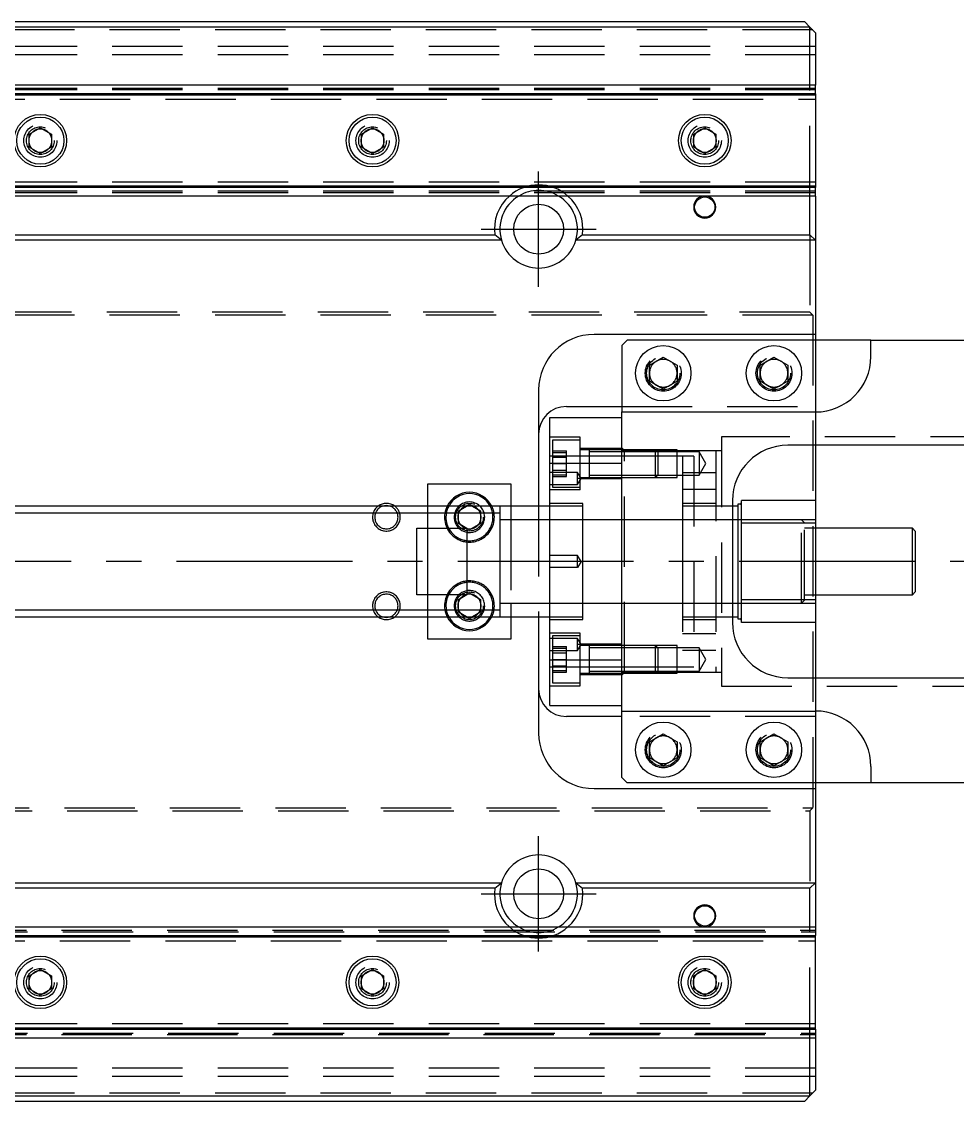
# Model space of a CAD drawing. Extents: x -13 to 750, y -368 to 120.
# Drawn here: x 316.6 to 485.6, y -97.5 to 97.5 of the extents above; entities that cross this region are included whole.
import ezdxf

# ---------------------------------------------------------------- set-up
doc = ezdxf.new("R2010")
doc.units = 0
doc.linetypes.add('CENTER', pattern=[50.8, 31.75, -6.35, 6.35, -6.35])
doc.linetypes.add('DASHED', pattern=[19.05, 12.7, -6.35])
doc.layers.get('0').update_dxf_attribs({"linetype": 'CONTINUOUS'})
doc.layers.add('CENTER', color=1, linetype='CENTER')

msp = doc.modelspace()

# ---------------------------------------------------------------- linework, layer by layer
at = {"color": 7, "linetype": 'CONTINUOUS'}
for p, q in [((305, 97.5), (458, 97.5)), ((459, 96.5), (458, 97.5)), ((459, 96.5), (305, 96.5)), ((460, 95.5), (459, 96.5)), ((459, 86), (459, 96.5)), ((460, 95.5), (460, 86)), ((460, 86), (305, 86)), ((460, 84.48), (460, 86)), ((460, 84.48), (312.27, 84.48)), ((460, 84.2), (312.95, 84.2)), ((460, 84.48), (460, 84.2)), ((460, 84.2), (460, 67.8)), ((318, 77.15), (320, 78.31)), ((320, 78.31), (322, 77.15)), ((378, 77.15), (380, 78.31)), ((380, 78.31), (382, 77.15)), ((438, 77.15), (440, 78.31)), ((440, 78.31), (442, 77.15)), ((318, 74.85), (318, 77.15)), ((322, 77.15), (322, 74.85)), ((378, 74.85), (378, 77.15)), ((382, 77.15), (382, 74.85)), ((438, 74.85), (438, 77.15)), ((442, 77.15), (442, 74.85)), ((320, 73.69), (318, 74.85)), ((322, 74.85), (320, 73.69)), ((380, 73.69), (378, 74.85)), ((382, 74.85), (380, 73.69)), ((440, 73.69), (438, 74.85)), ((442, 74.85), (440, 73.69)), ((460, 67.8), (305, 67.8)), ((460, 67.52), (305, 67.52)), ((460, 67.8), (460, 67.52)), ((460, 66), (460, 67.52)), ((460, 66), (305, 66)), ((459, 59), (459, 66)), ((460, 66), (460, 58)), ((305, 59), (402.06, 59)), ((403.29, 58), (402.06, 59)), ((417.94, 59), (416.71, 58)), ((417.94, 59), (459, 59)), ((459, 59), (460, 58)), ((403.29, 58), (305, 58)), ((460, 58), (416.71, 58)), ((460, 58), (460, 41)), ((460, 41), (420, 41)), ((460, 41), (460, 40)), ((426, 40), (425, 39)), ((425, 39), (425, 27)), ((470, 40), (426, 40)), ((470, 40), (503.5, 40)), ((470, 37), (470, 40)), ((430, 35.44), (432.5, 36.89)), ((430, 32.56), (430, 35.44)), ((432.5, 36.89), (435, 35.44)), ((435, 35.44), (435, 32.56)), ((450, 35.44), (452.5, 36.89)), ((450, 32.56), (450, 35.44)), ((452.5, 36.89), (455, 35.44)), ((455, 35.44), (455, 32.56)), ((432.5, 31.11), (430, 32.56)), ((435, 32.56), (432.5, 31.11)), ((452.5, 31.11), (450, 32.56)), ((455, 32.56), (452.5, 31.11)), ((410, 31), (410, 10)), ((415, 28), (425, 28)), ((412, 26), (425, 26)), ((412, 17.78), (412, 26)), ((425, 27), (460, 27)), ((425, 17.78), (425, 27)), ((495.5, 21), (455, 21)), ((460, 21), (460, 11)), ((412, 17.78), (425, 17.78)), ((412, -17.78), (412, 17.78)), ((425, -17.78), (425, 17.78)), ((425, -17.78), (425, 17.78)), ((390, 14), (405, 14)), ((390, 10), (390, 14)), ((405, 14), (405, 10)), ((403, 10), (305, 10)), ((396.96, 10), (397.5, 10.31)), ((397.5, 10.31), (398.04, 10)), ((412, 10), (403, 10)), ((403, 10), (403, -10)), ((403, 10), (403, -10)), ((445, 11), (445, -11)), ((446, 10), (445, 10)), ((446.31, 10.38), (446, 10.38)), ((446, 10.38), (446, 0)), ((446.63, 6.93), (446.63, 11)), ((460, 11), (446.63, 11)), ((460, 11), (460, 6.93)), ((388, -6), (388, 6)), ((388, 6), (397, 6)), ((397, 6), (397, -6)), ((446.63, -6.93), (446.63, 6.93)), ((460, 6.93), (446.63, 6.93)), ((460, 6.93), (460, -6.93)), ((477.5, 6), (460, 6)), ((478, 5.5), (477.5, 6)), ((477.5, -6), (477.5, 6)), ((478, 5.5), (478, -5.5)), ((446, 0), (446, -10.38)), ((477.5, -6), (478, -5.5)), ((397, -6), (388, -6)), ((446.63, -11), (446.63, -6.93)), ((460, -6.93), (446.63, -6.93)), ((460, -6), (477.5, -6)), ((460, -6.93), (460, -11)), ((305, -10), (403, -10)), ((390, -14), (390, -10)), ((397.5, -10.31), (396.96, -10)), ((398.04, -10), (397.5, -10.31)), ((403, -10), (412, -10)), ((405, -10), (405, -14)), ((410, -10), (410, -31)), ((445, -10), (446, -10)), ((446, -10.38), (446.31, -10.38)), ((460, -11), (446.63, -11)), ((460, -11), (460, -21)), ((405, -14), (390, -14)), ((412, -26), (412, -17.78)), ((412, -17.78), (425, -17.78)), ((425, -27), (425, -17.78)), ((455, -21), (495.5, -21)), ((412, -26), (425, -26)), ((425, -39), (425, -27)), ((425, -27), (460, -27)), ((425, -28), (415, -28)), ((430, -32.56), (432.5, -31.11)), ((432.5, -31.11), (435, -32.56)), ((450, -32.56), (452.5, -31.11)), ((452.5, -31.11), (455, -32.56)), ((430, -35.44), (430, -32.56)), ((435, -32.56), (435, -35.44)), ((450, -35.44), (450, -32.56)), ((455, -32.56), (455, -35.44)), ((432.5, -36.89), (430, -35.44)), ((435, -35.44), (432.5, -36.89)), ((452.5, -36.89), (450, -35.44)), ((455, -35.44), (452.5, -36.89)), ((470, -37), (470, -40)), ((425, -39), (426, -40)), ((470, -40), (426, -40)), ((460, -40), (460, -41)), ((503.5, -40), (470, -40)), ((420, -41), (460, -41)), ((460, -41), (460, -58)), ((305, -58), (403.29, -58)), ((402.06, -59), (403.29, -58)), ((416.71, -58), (460, -58)), ((416.71, -58), (417.94, -59)), ((460, -58), (459, -59)), ((460, -58), (460, -66)), ((402.06, -59), (305, -59)), ((459, -59), (417.94, -59)), ((459, -66), (459, -59)), ((305, -66), (460, -66)), ((460, -66), (460, -67.52)), ((305, -67.52), (460, -67.52)), ((305, -67.8), (460, -67.8)), ((460, -67.8), (460, -67.52)), ((460, -84.2), (460, -67.8)), ((318, -74.85), (320, -73.69)), ((320, -73.69), (322, -74.85)), ((378, -74.85), (380, -73.69)), ((380, -73.69), (382, -74.85)), ((438, -74.85), (440, -73.69)), ((440, -73.69), (442, -74.85)), ((318, -77.15), (318, -74.85)), ((322, -74.85), (322, -77.15)), ((378, -77.15), (378, -74.85)), ((382, -74.85), (382, -77.15)), ((438, -77.15), (438, -74.85)), ((442, -74.85), (442, -77.15)), ((320, -78.31), (318, -77.15)), ((322, -77.15), (320, -78.31)), ((380, -78.31), (378, -77.15)), ((382, -77.15), (380, -78.31)), ((440, -78.31), (438, -77.15)), ((442, -77.15), (440, -78.31)), ((312.27, -84.48), (460, -84.48)), ((312.95, -84.2), (460, -84.2)), ((460, -84.48), (460, -84.2)), ((460, -84.48), (460, -86)), ((305, -86), (460, -86)), ((459, -96.5), (459, -86)), ((460, -86), (460, -95.5)), ((459, -96.5), (460, -95.5)), ((305, -96.5), (459, -96.5)), ((458, -97.5), (305, -97.5)), ((458, -97.5), (459, -96.5))]:
    msp.add_line(p, q, dxfattribs=at)
at = {"color": 3, "linetype": 'DASHED'}
for p, q in [((459.5, 96), (294.8, 96)), ((460, 93), (0, 93)), ((460, 91.5), (0, 91.5)), ((459, 66), (459, 86)), ((460, 85.4), (0, 85.4)), ((460, 84.42), (304.5, 84.42)), ((460, 85.15), (305, 85.15)), ((304.5, 83.5), (460, 83.5)), ((317.5, 76), (317.53, 76.41)), ((377.5, 76), (377.53, 76.41)), ((437.5, 76), (437.53, 76.37)), ((460, 68.5), (304.5, 68.5)), ((460, 66.6), (0, 66.6)), ((460, 67.58), (304.5, 67.58)), ((460, 66.85), (305, 66.85)), ((459, 59), (459, 45)), ((459, 45), (1, 45)), ((459.5, 44.5), (459, 45)), ((459.5, 44.5), (0.5, 44.5)), ((459.5, 44.5), (459.5, -44.5)), ((460, 40), (460, 28)), ((429.5, 34), (429.52, 34.35)), ((449.5, 34), (449.52, 34.35)), ((425, 28), (460, 28)), ((460, 28), (460, 27)), ((425, 17.78), (425, 26)), ((460, 27), (460, 21)), ((417.5, 22.43), (412, 22.43)), ((417.5, 21.93), (412.5, 21.93)), ((412.5, 21.93), (412.5, 17.68)), ((417.5, 12.93), (417.5, 22.43)), ((512.5, 22.5), (443, 22.5)), ((443, 22.5), (443, -22.5)), ((412.5, 19.99), (415, 19.99)), ((412.5, 19.68), (415, 19.68)), ((415, 18.83), (415, 19.99)), ((425, 20.43), (417.5, 20.43)), ((419.1, 20.18), (417.5, 20.18)), ((425, 20.18), (419.09, 20.18)), ((419.1, 20.18), (419.1, 17.83)), ((419.1, 20.18), (419.1, 15.18)), ((425, 19.78), (419.1, 19.78)), ((425.5, 20), (425, 20.5)), ((431.1, 20.18), (425, 20.18)), ((431.1, 20.18), (425, 20.18)), ((425.5, 20), (425, 20)), ((431.5, 19.78), (425, 19.78)), ((431.28, 20), (425.5, 20)), ((425.5, -20), (425.5, 20)), ((431.5, 19.78), (431.1, 20.18)), ((435, 20.18), (431.1, 20.18)), ((431.1, 17.68), (431.1, 20.18)), ((442, 20), (431.28, 20)), ((435, 19.78), (431.5, 19.78)), ((431.5, 19.78), (431.5, 17.68)), ((435, 15.18), (435, 20.18)), ((439, 19.78), (435, 19.78)), ((440.21, 17.68), (439, 19.78)), ((439, 19.78), (439, 17.68)), ((443, 20), (442, 20)), ((442, 20), (442, 0)), ((412.5, 19), (412, 19)), ((425, 19), (412.5, 19)), ((412.5, 18.83), (415, 18.83)), ((412.5, 17.68), (415, 17.68)), ((412.5, 17.68), (412.5, 13.43)), ((415, 16.52), (415, 18.83)), ((419.1, 17.83), (419.1, 17.55)), ((436, 19), (425, 19)), ((431.1, 15.18), (431.1, 17.68)), ((431.5, 17.68), (431.5, 15.58)), ((438, 19), (436, 19)), ((436, 19), (436, 0)), ((438, 19), (438, 0)), ((439, 15.58), (440.21, 17.68)), ((439, 17.68), (439, 15.58)), ((417, 16.1), (412, 16.1)), ((412.5, 16.52), (415, 16.52)), ((412.5, 15.68), (415, 15.68)), ((415, 15.37), (415, 16.52)), ((417.66, 15), (417, 16.1)), ((417, 15), (417, 16.1)), ((419.1, 17.55), (419.1, 15.91)), ((419.1, 15.91), (419.1, 15.18)), ((438, 16), (436, 16)), ((442, 16), (438, 16)), ((412, 13.9), (417, 13.9)), ((412.5, 15.37), (415, 15.37)), ((417, 13.9), (417.66, 15)), ((417.66, 15), (417, 15)), ((417, 13.9), (417, 15)), ((417.5, 15.18), (419.1, 15.18)), ((425, 14.93), (417.5, 14.93)), ((419.09, 15.18), (425, 15.18)), ((419.1, 15.58), (425, 15.58)), ((425, 15.58), (431.5, 15.58)), ((425, 15.18), (431.1, 15.18)), ((425, 15.18), (431.1, 15.18)), ((431.1, 15.18), (431.5, 15.58)), ((431.1, 15.18), (435, 15.18)), ((431.5, 15.58), (435, 15.58)), ((435, 15.58), (439, 15.58)), ((417.5, 12.93), (412, 12.93)), ((412.5, 13.43), (417.5, 13.43)), ((442, 13), (436, 13)), ((390, 5), (390, 10)), ((395.5, 9.15), (396.96, 10)), ((398.04, 10), (399.5, 9.15)), ((405, 10), (405, 7.5)), ((410, 10), (410, -10)), ((418, 10.5), (412, 10.5)), ((418, 10), (412, 10)), ((418, 0), (418, 10.5)), ((442, 10.5), (436, 10.5)), ((442, 10), (436, 10)), ((436, 10), (436, 0)), ((445, 10), (442, 10)), ((395, 8), (395.01, 8.25)), ((395.5, 6.85), (395.5, 9.15)), ((399.5, 9.15), (399.5, 6.85)), ((397, 5.98), (395.5, 6.85)), ((397.5, 5.69), (397, 5.98)), ((399.5, 6.85), (397.5, 5.69)), ((412, 7.5), (403, 7.5)), ((405, 7.5), (405, -7.5)), ((418, 7.5), (412, 7.5)), ((425, 7.5), (418, 7.5)), ((436, 7.5), (425, 7.5)), ((442, 7.5), (436, 7.5)), ((445, 7.5), (442, 7.5)), ((446, 7.5), (445, 7.5)), ((446.63, 7.5), (446, 7.5)), ((457.5, 7.5), (446.63, 7.5)), ((458, 7), (457.5, 7.5)), ((457.5, -7.5), (457.5, 7.5)), ((460, 7.5), (457.5, 7.5)), ((458, -7), (458, 7)), ((460, 6), (458, 6)), ((390, -5), (390, 5)), ((417, 1.1), (412, 1.1)), ((417.66, 0), (417, 1.1)), ((417, -1.1), (417, 1.1)), ((418, -10.5), (418, 0)), ((436, 0), (436, -19)), ((436, 0), (436, -10)), ((438, 0), (438, -19)), ((442, 0), (442, -20)), ((417, -1.1), (412, -1.1)), ((417.66, 0), (417, -1.1)), ((390, -10), (390, -5)), ((397, -5.98), (397.5, -5.69)), ((397.5, -5.69), (399.5, -6.85)), ((395, -8), (395.01, -7.75)), ((395.5, -6.85), (397, -5.98)), ((395.5, -9.15), (395.5, -6.85)), ((399.5, -6.85), (399.5, -9.15)), ((403, -7.5), (412, -7.5)), ((405, -7.5), (405, -10)), ((412, -7.5), (418, -7.5)), ((418, -7.5), (425, -7.5)), ((425, -7.5), (436, -7.5)), ((436, -7.5), (442, -7.5)), ((442, -7.5), (445, -7.5)), ((445, -7.5), (446, -7.5)), ((446, -7.5), (446.63, -7.5)), ((446.63, -7.5), (457.5, -7.5)), ((457.5, -7.5), (458, -7)), ((457.5, -7.5), (460, -7.5)), ((458, -6), (460, -6)), ((396.96, -10), (395.5, -9.15)), ((399.5, -9.15), (398.04, -10)), ((412, -10), (418, -10)), ((412, -10.5), (418, -10.5)), ((436, -10), (442, -10)), ((436, -10.5), (442, -10.5)), ((442, -10), (445, -10)), ((417.5, -12.93), (412, -12.93)), ((417.5, -13.43), (412.5, -13.43)), ((412.5, -13.43), (412.5, -21.93)), ((417.5, -17.68), (417.5, -12.93)), ((436, -13), (442, -13)), ((417, -13.9), (412, -13.9)), ((412.5, -15.37), (415, -15.37)), ((415, -15.68), (415, -15.37)), ((417.66, -15), (417, -13.9)), ((417, -15), (417, -13.9)), ((417, -16.1), (417.66, -15)), ((417.66, -15), (417, -15)), ((417, -16.1), (417, -15)), ((425, -14.93), (417.5, -14.93)), ((419.1, -15.18), (417.5, -15.18)), ((425, -15.18), (419.09, -15.18)), ((419.1, -15.18), (419.1, -20.18)), ((425, -15.58), (419.1, -15.58)), ((431.1, -15.18), (425, -15.18)), ((431.1, -15.18), (425, -15.18)), ((431.5, -15.58), (425, -15.58)), ((431.5, -15.58), (431.1, -15.18)), ((435, -15.18), (431.1, -15.18)), ((431.1, -20.18), (431.1, -15.18)), ((435, -15.58), (431.5, -15.58)), ((431.5, -15.58), (431.5, -19.78)), ((435, -20.18), (435, -15.18)), ((439, -15.58), (435, -15.58)), ((440.21, -17.68), (439, -15.58)), ((439, -15.58), (439, -19.78)), ((412, -16.1), (417, -16.1)), ((412.5, -15.68), (415, -15.68)), ((412.5, -16.52), (415, -16.52)), ((415, -17.68), (415, -15.68)), ((436, -16), (438, -16)), ((438, -16), (442, -16)), ((412, -19), (412.5, -19)), ((412.5, -17.68), (415, -17.68)), ((412.5, -18.83), (415, -18.83)), ((412.5, -19), (425, -19)), ((415, -19.68), (415, -17.68)), ((417.5, -22.43), (417.5, -17.68)), ((425, -26), (425, -17.78)), ((425, -19), (436, -19)), ((436, -19), (438, -19)), ((439, -19.78), (440.21, -17.68)), ((412.5, -19.68), (415, -19.68)), ((412.5, -19.99), (415, -19.99)), ((415, -19.99), (415, -19.68)), ((417.5, -20.18), (419.1, -20.18)), ((417.5, -20.43), (425, -20.43)), ((419.09, -20.18), (425, -20.18)), ((419.1, -19.78), (425, -19.78)), ((425, -19.78), (431.5, -19.78)), ((425, -20), (425.5, -20)), ((425, -20.5), (425.5, -20)), ((425, -20.18), (431.1, -20.18)), ((425, -20.18), (431.1, -20.18)), ((425.5, -20), (431.28, -20)), ((431.1, -20.18), (431.5, -19.78)), ((431.1, -20.18), (435, -20.18)), ((431.28, -20), (442, -20)), ((431.5, -19.78), (435, -19.78)), ((435, -19.78), (439, -19.78)), ((442, -20), (443, -20)), ((460, -21), (460, -27)), ((412, -22.43), (417.5, -22.43)), ((412.5, -21.93), (417.5, -21.93)), ((443, -22.5), (512.5, -22.5)), ((460, -27), (460, -28)), ((460, -28), (425, -28)), ((460, -28), (460, -40)), ((429.5, -34), (429.52, -33.65)), ((449.5, -34), (449.52, -33.65)), ((0.5, -44.5), (459.5, -44.5)), ((459, -45), (459.5, -44.5)), ((1, -45), (459, -45)), ((459, -45), (459, -59)), ((459, -86), (459, -66)), ((0, -66.6), (460, -66.6)), ((304.5, -67.58), (460, -67.58)), ((305, -66.85), (460, -66.85)), ((304.5, -68.5), (460, -68.5)), ((317.5, -76), (317.53, -75.59)), ((377.5, -76), (377.53, -75.59)), ((437.5, -76), (437.53, -75.59)), ((460, -83.5), (304.5, -83.5)), ((0, -85.4), (460, -85.4)), ((304.5, -84.42), (460, -84.42)), ((305, -85.15), (460, -85.15)), ((460, -91.5), (0, -91.5)), ((460, -93), (0, -93)), ((459.5, -96), (294.8, -96))]:
    msp.add_line(p, q, dxfattribs=at)
at = {"color": 3, "linetype": 'CONTINUOUS'}
for p, q in [((403, 8.75), (305, 8.75)), ((305, -8.75), (403, -8.75))]:
    msp.add_line(p, q, dxfattribs=at)
at = {"color": 7, "linetype": 'CONTINUOUS'}
for centre, radius in [((320, 76), 4.75), ((320, 76), 4.25), ((380, 76), 4.75), ((380, 76), 4.25), ((440, 76), 4.75), ((440, 76), 4.25), ((410, 60), 4.5), ((432.5, 34), 5), ((452.5, 34), 5), ((432.5, -34), 5), ((452.5, -34), 5), ((410, -60), 4.5), ((320, -76), 4.75), ((320, -76), 4.25), ((380, -76), 4.75), ((380, -76), 4.25), ((440, -76), 4.75), ((440, -76), 4.25)]:
    msp.add_circle(centre, radius, dxfattribs=at)
at = {"color": 3, "linetype": 'DASHED'}
for centre, radius in [((320, 76), 3), ((320, 76), 2.5), ((380, 76), 3), ((380, 76), 2.5), ((440, 76), 3), ((440, 76), 2.5), ((432.5, 34), 3.25), ((452.5, 34), 3.25), ((432.5, 34), 3), ((452.5, 34), 3), ((397.5, 8), 2.5), ((397.5, -8), 2.5), ((432.5, -34), 3.25), ((432.5, -34), 3), ((452.5, -34), 3.25), ((452.5, -34), 3), ((320, -76), 3), ((320, -76), 2.5), ((380, -76), 3), ((380, -76), 2.5), ((440, -76), 3), ((440, -76), 2.5)]:
    msp.add_circle(centre, radius, dxfattribs=at)
at = {"color": 3, "linetype": 'CONTINUOUS'}
for centre in [(440, 64), (440, -64)]:
    msp.add_circle(centre, 1.83, dxfattribs=at)
at = {"color": 3, "linetype": 'DASHED'}
for centre, radius, start, end in [((320, 76), 2.1, 102.2472, 137.7528), ((320, 76), 2.1, 77.7528, 102.2472), ((320, 76), 2.1, 42.2472, 77.7528), ((380, 76), 2.1, 102.2472, 137.7528), ((380, 76), 2.1, 77.7528, 102.2472), ((380, 76), 2.1, 42.2472, 77.7528), ((440, 76), 2.1, 102.2472, 137.7528), ((440, 76), 2.1, 77.7528, 102.2472), ((440, 76), 2.1, 42.2472, 77.7528), ((320, 76), 2.1, 162.2472, 180), ((320, 76), 2.1, 137.7528, 162.2472), ((320, 76), 2.1, 17.7528, 42.2472), ((320, 76), 2.1, 342.2472, 17.7528), ((380, 76), 2.1, 162.2472, 180), ((380, 76), 2.1, 137.7528, 162.2472), ((380, 76), 2.1, 17.7528, 42.2472), ((380, 76), 2.1, 342.2472, 17.7528), ((440, 76), 2.1, 162.2472, 180), ((440, 76), 2.1, 137.7528, 162.2472), ((440, 76), 2.1, 17.7528, 42.2472), ((440, 76), 2.1, 342.2472, 17.7528), ((320, 76), 2.1, 180, 197.7528), ((320, 76), 2.1, 197.7528, 222.2472), ((320, 76), 2.1, 222.2472, 257.7528), ((320, 76), 2.1, 282.2472, 317.7528), ((320, 76), 2.1, 317.7528, 342.2472), ((380, 76), 2.1, 180, 197.7528), ((380, 76), 2.1, 197.7528, 222.2472), ((380, 76), 2.1, 222.2472, 257.7528), ((380, 76), 2.1, 282.2472, 317.7528), ((380, 76), 2.1, 317.7528, 342.2472), ((440, 76), 2.1, 180, 197.7528), ((440, 76), 2.1, 197.7528, 222.2472), ((440, 76), 2.1, 222.2472, 257.7528), ((440, 76), 2.1, 282.2472, 317.7528), ((440, 76), 2.1, 317.7528, 342.2472), ((320, 76), 2.1, 257.7528, 282.2472), ((380, 76), 2.1, 257.7528, 282.2472), ((440, 76), 2.1, 257.7528, 282.2472), ((410, 60), 8, 48.5904, 131.4096), ((410, 60), 7, 58.9973, 121.0027), ((432.5, 34), 2.5, 120, 180), ((432.5, 34), 2.5, 60, 120), ((432.5, 34), 2.5, 360, 60), ((452.5, 34), 2.5, 120, 180), ((452.5, 34), 2.5, 60, 120), ((452.5, 34), 2.5, 360, 60), ((432.5, 34), 2.5, 180, 240), ((432.5, 34), 2.5, 300, 360), ((452.5, 34), 2.5, 180, 240), ((452.5, 34), 2.5, 300, 360), ((432.5, 34), 2.5, 240, 300), ((452.5, 34), 2.5, 240, 300), ((382.5, 8), 2.5, 126.8699, 0), ((382.5, 8), 2.1, 107.7528, 0), ((382.5, 8), 2.1, 0, 72.2472), ((382.5, 8), 2.5, 0, 53.1301), ((397.5, 8), 4.5, 153.6122, 221.8103), ((397.5, 8), 4.25, 151.9275, 224.9009), ((397.5, 8), 2.75, 133.3418, 259.5243), ((397.5, 8), 2.75, 46.6582, 133.3418), ((397.5, 8), 2.1, 107.7528, 137.7528), ((397.5, 8), 2.1, 102.2472, 107.7528), ((397.5, 8), 2.1, 77.7528, 102.2472), ((397.5, 8), 2.75, 270, 46.6582), ((397.5, 8), 2.1, 72.2472, 77.7528), ((397.5, 8), 2.1, 42.2472, 72.2472), ((397.5, 8), 4.5, 318.1897, 26.3878), ((397.5, 8), 4.25, 0, 28.0725), ((397.5, 8), 2.1, 162.2472, 180), ((397.5, 8), 2.1, 180, 197.7528), ((397.5, 8), 2.1, 137.7528, 162.2472), ((397.5, 8), 2.1, 17.7528, 42.2472), ((397.5, 8), 2.1, 342.2472, 17.7528), ((397.5, 8), 4.25, 315.0991, 0), ((397.5, 8), 2.1, 197.7528, 222.2472), ((397.5, 8), 2.1, 222.2472, 256.2259), ((397.5, 8), 2.1, 256.2259, 257.7528), ((397.5, 8), 2.1, 257.7528, 282.2472), ((397.5, 8), 2.1, 282.2472, 317.7528), ((397.5, 8), 2.1, 317.7528, 342.2472), ((397.5, 8), 4.5, 221.8103, 263.6206), ((397.5, 8), 4.25, 224.9009, 263.2437), ((397.5, 8), 2.75, 259.5243, 270), ((397.5, 8), 4.5, 263.6206, 318.1897), ((397.5, 8), 4.25, 263.2437, 315.0991), ((397.5, -8), 4.5, 96.3794, 138.1897), ((397.5, -8), 4.25, 96.7563, 135.0991), ((397.5, -8), 4.5, 90, 96.3794), ((397.5, -8), 4.25, 44.9009, 96.7563), ((397.5, -8), 4.5, 41.8103, 90), ((382.5, -8), 2.5, 0, 233.1301), ((397.5, -8), 4.5, 138.1897, 206.3878), ((397.5, -8), 4.25, 135.0991, 208.0725), ((397.5, -8), 2.75, 100.4757, 226.6582), ((397.5, -8), 2.75, 313.3418, 100.4757), ((397.5, -8), 4.25, 0, 44.9009), ((397.5, -8), 4.5, 333.6122, 41.8103), ((382.5, -8), 2.1, 0, 252.2472), ((397.5, -8), 2.1, 162.2472, 180), ((397.5, -8), 2.1, 137.7528, 162.2472), ((397.5, -8), 2.1, 103.7741, 137.7528), ((397.5, -8), 2.1, 102.2472, 103.7741), ((397.5, -8), 2.1, 77.7528, 102.2472), ((397.5, -8), 2.1, 42.2472, 77.7528), ((397.5, -8), 2.1, 17.7528, 42.2472), ((397.5, -8), 2.1, 342.2472, 17.7528), ((382.5, -8), 2.1, 287.7528, 0), ((382.5, -8), 2.5, 306.8699, 0), ((397.5, -8), 2.1, 180, 197.7528), ((397.5, -8), 2.1, 197.7528, 222.2472), ((397.5, -8), 2.1, 222.2472, 252.2472), ((397.5, -8), 2.1, 287.7528, 317.7528), ((397.5, -8), 2.1, 317.7528, 342.2472), ((397.5, -8), 4.25, 331.9275, 0), ((397.5, -8), 2.75, 226.6582, 270), ((397.5, -8), 2.1, 252.2472, 257.7528), ((397.5, -8), 2.1, 257.7528, 282.2472), ((397.5, -8), 2.75, 270, 313.3418), ((397.5, -8), 2.1, 282.2472, 287.7528), ((432.5, -34), 2.5, 120, 180), ((432.5, -34), 2.5, 60, 120), ((432.5, -34), 2.5, 0, 60), ((452.5, -34), 2.5, 120, 180), ((452.5, -34), 2.5, 60, 120), ((452.5, -34), 2.5, 0, 60), ((432.5, -34), 2.5, 180, 240), ((432.5, -34), 2.5, 300, 0), ((452.5, -34), 2.5, 180, 240), ((452.5, -34), 2.5, 300, 0), ((432.5, -34), 2.5, 240, 300), ((452.5, -34), 2.5, 240, 300), ((410, -60), 8, 228.5904, 311.4096), ((410, -60), 7, 238.9973, 301.0027), ((320, -76), 2.1, 102.2472, 137.7528), ((320, -76), 2.1, 77.7528, 102.2472), ((320, -76), 2.1, 42.2472, 77.7528), ((380, -76), 2.1, 102.2472, 137.7528), ((380, -76), 2.1, 77.7528, 102.2472), ((380, -76), 2.1, 42.2472, 77.7528), ((440, -76), 2.1, 102.2472, 137.7528), ((440, -76), 2.1, 77.7528, 102.2472), ((440, -76), 2.1, 42.2472, 77.7528), ((320, -76), 2.1, 162.2472, 180), ((320, -76), 2.1, 180, 197.7528), ((320, -76), 2.1, 137.7528, 162.2472), ((320, -76), 2.1, 17.7528, 42.2472), ((320, -76), 2.1, 342.2472, 17.7528), ((380, -76), 2.1, 162.2472, 180), ((380, -76), 2.1, 180, 197.7528), ((380, -76), 2.1, 137.7528, 162.2472), ((380, -76), 2.1, 17.7528, 42.2472), ((380, -76), 2.1, 342.2472, 17.7528), ((440, -76), 2.1, 162.2472, 180), ((440, -76), 2.1, 180, 197.7528), ((440, -76), 2.1, 137.7528, 162.2472), ((440, -76), 2.1, 17.7528, 42.2472), ((440, -76), 2.1, 342.2472, 17.7528), ((320, -76), 2.1, 197.7528, 222.2472), ((320, -76), 2.1, 222.2472, 257.7528), ((320, -76), 2.1, 282.2472, 317.7528), ((320, -76), 2.1, 317.7528, 342.2472), ((380, -76), 2.1, 197.7528, 222.2472), ((380, -76), 2.1, 222.2472, 257.7528), ((380, -76), 2.1, 282.2472, 317.7528), ((380, -76), 2.1, 317.7528, 342.2472), ((440, -76), 2.1, 197.7528, 222.2472), ((440, -76), 2.1, 222.2472, 257.7528), ((440, -76), 2.1, 282.2472, 317.7528), ((440, -76), 2.1, 317.7528, 342.2472), ((320, -76), 2.1, 257.7528, 282.2472), ((380, -76), 2.1, 257.7528, 282.2472), ((440, -76), 2.1, 257.7528, 282.2472)]:
    msp.add_arc(centre, radius, start, end, dxfattribs=at)
at = {"color": 7, "linetype": 'CONTINUOUS'}
for centre, radius, start, end in [((410, 60), 8, 131.4096, 187.1808), ((410, 60), 7, 121.0027, 196.6015), ((410, 60), 7, 343.3985, 58.9973), ((410, 60), 8, 352.8192, 48.5904), ((440, 64), 2, 180, 90), ((440, 64), 2, 90, 180), ((410, 60), 7, 196.6015, 343.3985), ((420, 31), 10, 90, 180), ((460, 37), 10, 270, 0), ((415, 23), 5, 90, 180), ((455, 11), 10, 90, 180), ((397.5, 8), 4.5, 90, 153.6122), ((397.5, 8), 4.25, 28.0725, 151.9275), ((397.5, 8), 4.5, 26.3878, 90), ((382.5, 8), 2.1, 72.2472, 107.7528), ((446.31, 10.69), 0.312, 270, 0), ((382.5, -8), 2.1, 252.2472, 287.7528), ((397.5, -8), 4.5, 206.3878, 333.6122), ((397.5, -8), 4.25, 208.0725, 331.9275), ((455, -11), 10, 180, 270), ((446.31, -10.69), 0.312, 0, 90), ((415, -23), 5, 180, 270), ((460, -37), 10, 0, 90), ((420, -31), 10, 180, 270), ((410, -60), 7, 16.6015, 163.3985), ((410, -60), 7, 163.3985, 238.9973), ((410, -60), 7, 301.0027, 16.6015), ((410, -60), 8, 172.8192, 228.5904), ((410, -60), 8, 311.4096, 7.1808), ((440, -64), 2, 270, 180), ((440, -64), 2, 180, 270)]:
    msp.add_arc(centre, radius, start, end, dxfattribs=at)
at = {"color": 3, "linetype": 'CONTINUOUS'}
for centre, start, end in [((382.5, 8), 53.1301, 126.8699), ((382.5, -8), 233.1301, 306.8699)]:
    msp.add_arc(centre, 2.5, start, end, dxfattribs=at)
at = {"layer": 'CENTER', "color": 1, "linetype": 'CENTER'}
for p, q in [((410, 49.6), (410, 70.4)), ((399.6, 60), (420.4, 60)), ((528.75, 0), (-12.68, 0)), ((410, -70.4), (410, -49.6)), ((399.6, -60), (420.4, -60))]:
    msp.add_line(p, q, dxfattribs=at)

doc.saveas('drawing.dxf')
